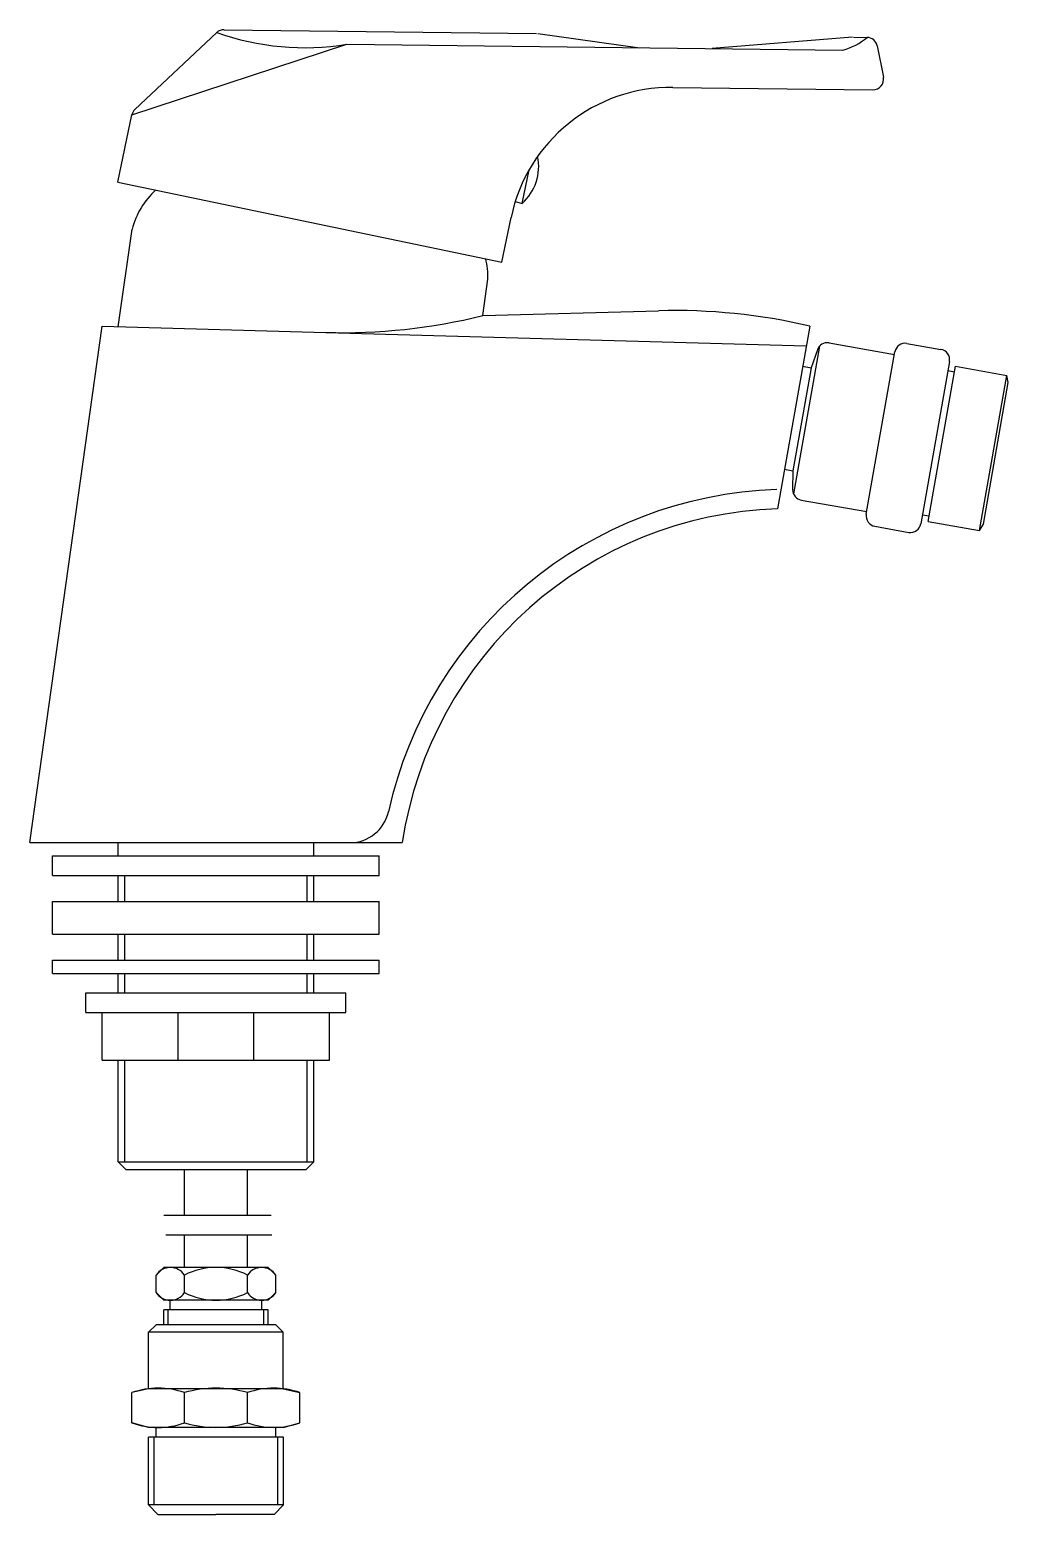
# Model space of a CAD drawing. Extents: x -0.826 to -0.676, y 588.553 to 588.782.
import ezdxf

# ---------------------------------------------------------------- set-up
doc = ezdxf.new("R2010")
doc.units = 0
doc.header["$LTSCALE"] = 0.2
doc.header["$MEASUREMENT"] = 0
doc.linetypes.add('AXES', pattern=[0.54, 0.3, -0.08, 0.08, -0.08])
doc.linetypes.add('CONTINU', pattern=[0])
doc.layers.get('0').update_dxf_attribs({"linetype": 'CONTINUOUS'})
doc.layers.add('DECA_EIXOS', color=5, linetype='AXES')

msp = doc.modelspace()

# ---------------------------------------------------------------- linework, layer by layer
at = {"linetype": 'CONTINU'}
for points in [[(-0.81019, 588.77003), (-0.79759, 588.78188)], [(-0.79646, 588.78231), (-0.74825, 588.78173)], [(-0.74805, 588.78172), (-0.73234, 588.77953)], [(-0.69954, 588.78114), (-0.72117, 588.77939)], [(-0.69939, 588.78115), (-0.6973, 588.78112)], [(-0.81066, 588.76919), (-0.77751, 588.78007)], [(-0.77751, 588.78007), (-0.70102, 588.77915)], [(-0.69573, 588.77982), (-0.69479, 588.77498)], [(-0.72723, 588.77342), (-0.69639, 588.77305)], [(-0.81282, 588.75883), (-0.81066, 588.76919)], [(-0.75051, 588.75553), (-0.74943, 588.76069)], [(-0.81282, 588.75883), (-0.75363, 588.7465)], [(-0.75156, 588.75582), (-0.75051, 588.75553)], [(-0.75363, 588.7465), (-0.7522, 588.75337)], [(-0.81276, 588.73653), (-0.81064, 588.75156)], [(-0.75655, 588.73824), (-0.75576, 588.74385)], [(-0.75655, 588.73824), (-0.72945, 588.73899)], [(-0.82642, 588.657), (-0.81524, 588.73659)], [(-0.81524, 588.73659), (-0.78077, 588.73564)], [(-0.78077, 588.73564), (-0.70668, 588.7336)], [(-0.70615, 588.73661), (-0.71112, 588.70844)], [(-0.70465, 588.73351), (-0.70866, 588.71079)], [(-0.70497, 588.73297), (-0.70594, 588.73021)], [(-0.70317, 588.73402), (-0.69309, 588.73225)], [(-0.69742, 588.70762), (-0.69302, 588.73265)], [(-0.69115, 588.73395), (-0.68591, 588.73303)], [(-0.70594, 588.73021), (-0.70874, 588.71433)], [(-0.70724, 588.73044), (-0.70594, 588.73021)], [(-0.6846, 588.73116), (-0.68902, 588.70614)], [(-0.68789, 588.70651), (-0.68367, 588.73043)], [(-0.68367, 588.73043), (-0.67574, 588.72903)], [(-0.68485, 588.72977), (-0.68382, 588.72959)], [(-0.67995, 588.70511), (-0.67574, 588.72903)], [(-0.67937, 588.70609), (-0.67552, 588.72792)], [(-0.67552, 588.72792), (-0.67574, 588.72903)], [(-0.71004, 588.71456), (-0.70874, 588.71433)], [(-0.70874, 588.71433), (-0.70878, 588.71141)], [(-0.70744, 588.7098), (-0.69735, 588.70802)], [(-0.68877, 588.70754), (-0.68774, 588.70736)], [(-0.69611, 588.70576), (-0.69088, 588.70483)], [(-0.68789, 588.70651), (-0.67995, 588.70511)], [(-0.67995, 588.70511), (-0.67937, 588.70609)], [(-0.82642, 588.657), (-0.76897, 588.657)], [(-0.81276, 588.65499), (-0.81276, 588.657)], [(-0.78263, 588.65499), (-0.78263, 588.657)], [(-0.82289, 588.65499), (-0.77251, 588.65499)], [(-0.82289, 588.65196), (-0.82289, 588.65499)], [(-0.77251, 588.65196), (-0.77251, 588.65499)], [(-0.82289, 588.65196), (-0.77251, 588.65196)], [(-0.81276, 588.64793), (-0.81276, 588.65196)], [(-0.81176, 588.64793), (-0.81176, 588.65196)], [(-0.78364, 588.64793), (-0.78364, 588.65196)], [(-0.78263, 588.64793), (-0.78263, 588.65196)], [(-0.82289, 588.64793), (-0.77251, 588.64793)], [(-0.82289, 588.6429), (-0.82289, 588.64793)], [(-0.77251, 588.6429), (-0.77251, 588.64793)], [(-0.82289, 588.6429), (-0.77251, 588.6429)], [(-0.81276, 588.63886), (-0.81276, 588.6429)], [(-0.81176, 588.63886), (-0.81176, 588.6429)], [(-0.78364, 588.63886), (-0.78364, 588.6429)], [(-0.78263, 588.63886), (-0.78263, 588.6429)], [(-0.82289, 588.63886), (-0.77251, 588.63886)], [(-0.82289, 588.63685), (-0.82289, 588.63886)], [(-0.77251, 588.63685), (-0.77251, 588.63886)], [(-0.82289, 588.63685), (-0.77251, 588.63685)], [(-0.81276, 588.63383), (-0.81276, 588.63685)], [(-0.81176, 588.63383), (-0.81176, 588.63685)], [(-0.78364, 588.63383), (-0.78364, 588.63685)], [(-0.78263, 588.63383), (-0.78263, 588.63685)], [(-0.81775, 588.6308), (-0.81775, 588.63383)], [(-0.81775, 588.63383), (-0.77765, 588.63383)], [(-0.77765, 588.6308), (-0.77765, 588.63383)], [(-0.81775, 588.6308), (-0.77765, 588.6308)], [(-0.81523, 588.62345), (-0.81523, 588.6308)], [(-0.80354, 588.62345), (-0.80354, 588.6308)], [(-0.79185, 588.62345), (-0.79185, 588.6308)], [(-0.78017, 588.62345), (-0.78017, 588.6308)], [(-0.81523, 588.62345), (-0.78017, 588.62345)], [(-0.81276, 588.60778), (-0.81276, 588.62345)], [(-0.81176, 588.60778), (-0.81176, 588.62345)], [(-0.78364, 588.60778), (-0.78364, 588.62345)], [(-0.78263, 588.60778), (-0.78263, 588.62345)], [(-0.81276, 588.60778), (-0.78263, 588.60778)], [(-0.81276, 588.60778), (-0.8116, 588.60662)], [(-0.8116, 588.60662), (-0.78379, 588.60662)], [(-0.80256, 588.59957), (-0.80256, 588.60662)], [(-0.79284, 588.59957), (-0.79284, 588.60662)], [(-0.78379, 588.60662), (-0.78263, 588.60778)], [(-0.80256, 588.5915), (-0.80256, 588.59654)], [(-0.79284, 588.5915), (-0.79284, 588.59654)], [(-0.80692, 588.59035), (-0.80576, 588.5915)], [(-0.80692, 588.58763), (-0.80692, 588.59035)], [(-0.78964, 588.5915), (-0.80576, 588.5915)], [(-0.80256, 588.58763), (-0.80256, 588.59035)], [(-0.79284, 588.58763), (-0.79284, 588.59035)], [(-0.78848, 588.59035), (-0.78964, 588.5915)], [(-0.78848, 588.58763), (-0.78848, 588.59035)], [(-0.80576, 588.58647), (-0.80692, 588.58763)], [(-0.78964, 588.58647), (-0.80576, 588.58647)], [(-0.80475, 588.58496), (-0.80475, 588.58647)], [(-0.79065, 588.58496), (-0.79065, 588.58647)], [(-0.78964, 588.58647), (-0.78848, 588.58763)], [(-0.78964, 588.58496), (-0.80576, 588.58496)], [(-0.80576, 588.58269), (-0.80576, 588.58496)], [(-0.80506, 588.58269), (-0.80506, 588.58496)], [(-0.79034, 588.58269), (-0.79034, 588.58496)], [(-0.78964, 588.58269), (-0.78964, 588.58496)], [(-0.80808, 588.58153), (-0.80692, 588.58269)], [(-0.78732, 588.58153), (-0.80808, 588.58153)], [(-0.80808, 588.57282), (-0.80808, 588.58153)], [(-0.78848, 588.58269), (-0.80692, 588.58269)], [(-0.78732, 588.58153), (-0.78848, 588.58269)], [(-0.78732, 588.57282), (-0.78732, 588.58153)], [(-0.80808, 588.57282), (-0.81065, 588.57222)], [(-0.81065, 588.56755), (-0.81065, 588.57222)], [(-0.78732, 588.57282), (-0.80808, 588.57282)], [(-0.80256, 588.56755), (-0.80256, 588.57222)], [(-0.79284, 588.56755), (-0.79284, 588.57222)], [(-0.78732, 588.57282), (-0.78475, 588.57222)], [(-0.78475, 588.56755), (-0.78475, 588.57222)], [(-0.80808, 588.56687), (-0.81065, 588.56755)], [(-0.78732, 588.56687), (-0.78475, 588.56755)], [(-0.7873, 588.56535), (-0.8081, 588.56535)], [(-0.8081, 588.5549), (-0.8081, 588.56535)], [(-0.78732, 588.56687), (-0.80808, 588.56687)], [(-0.80722, 588.5549), (-0.80722, 588.56535)], [(-0.80692, 588.56535), (-0.80692, 588.56687)], [(-0.78848, 588.56535), (-0.78848, 588.56687)], [(-0.78818, 588.5549), (-0.78818, 588.56535)], [(-0.7873, 588.5549), (-0.7873, 588.56535)], [(-0.7873, 588.5549), (-0.8081, 588.5549)], [(-0.80667, 588.55346), (-0.8081, 588.5549)], [(-0.78873, 588.55346), (-0.7873, 588.5549)], [(-0.80667, 588.55346), (-0.7977, 588.55346)], [(-0.78873, 588.55346), (-0.7977, 588.55346)]]:
    msp.add_lwpolyline(points, dxfattribs=at)
for points in [[(-0.79646, 588.78231, 0.193989), (-0.79759, 588.78188)], [(-0.79759, 588.78188, 0.127021), (-0.77751, 588.78007)], [(-0.70102, 588.77915, 0.105838), (-0.6973, 588.78112)], [(-0.69573, 588.77982, 0.356195), (-0.6973, 588.78112)], [(-0.72723, 588.77342, 0.358612), (-0.7522, 588.75337)], [(-0.69639, 588.77305, 0.476262), (-0.69479, 588.77498)], [(-0.81019, 588.77003, 0.153914), (-0.81066, 588.76919)], [(-0.75051, 588.75553, 0.270134), (-0.7481, 588.76278)], [(-0.80698, 588.75761, 0.14337), (-0.81064, 588.75156)], [(-0.75576, 588.74385, 0.063436), (-0.7561, 588.74701)], [(-0.70615, 588.73661, 0.064821), (-0.72945, 588.73899)], [(-0.78077, 588.73564, 0.067449), (-0.75655, 588.73824)], [(-0.70317, 588.73402, 0.367349), (-0.70497, 588.73297)], [(-0.69115, 588.73395, 0.414204), (-0.69302, 588.73265)], [(-0.6846, 588.73116, 0.414273), (-0.68591, 588.73303)], [(-0.71122, 588.71141, 0.342703), (-0.77112, 588.66174)], [(-0.70878, 588.71141, 0.367471), (-0.70744, 588.7098)], [(-0.71112, 588.70844, 0.362059), (-0.76897, 588.657)], [(-0.69742, 588.70762, 0.414221), (-0.69611, 588.70576)], [(-0.69088, 588.70483, 0.41415), (-0.68902, 588.70614)], [(-0.77702, 588.657, 0.351811), (-0.77112, 588.66174)], [(-0.80256, 588.59035, 0.531856), (-0.80692, 588.59035)], [(-0.79284, 588.59035, 0.238349), (-0.80256, 588.59035)], [(-0.78848, 588.59035, 0.531805), (-0.79284, 588.59035)], [(-0.80692, 588.58763, 0.531799), (-0.80256, 588.58763)], [(-0.80256, 588.58763, 0.238342), (-0.79284, 588.58763)], [(-0.79284, 588.58763, 0.531745), (-0.78848, 588.58763)], [(-0.80256, 588.57222, 0.170295), (-0.81065, 588.57222)], [(-0.79284, 588.57222, 0.141612), (-0.80256, 588.57222)], [(-0.78475, 588.57222, 0.170287), (-0.79284, 588.57222)], [(-0.81065, 588.56755, 0.171293), (-0.80256, 588.56755)], [(-0.80256, 588.56755, 0.14161), (-0.79284, 588.56755)], [(-0.79284, 588.56755, 0.170285), (-0.78475, 588.56755)]]:
    msp.add_lwpolyline(points, format="xyb", dxfattribs=at)
at = {"layer": 'DECA_EIXOS'}
for points in [[(-0.80572, 588.59957), (-0.78918, 588.59957)], [(-0.80542, 588.59654), (-0.78908, 588.59654)]]:
    msp.add_lwpolyline(points, dxfattribs=at)

doc.saveas('drawing.dxf')
